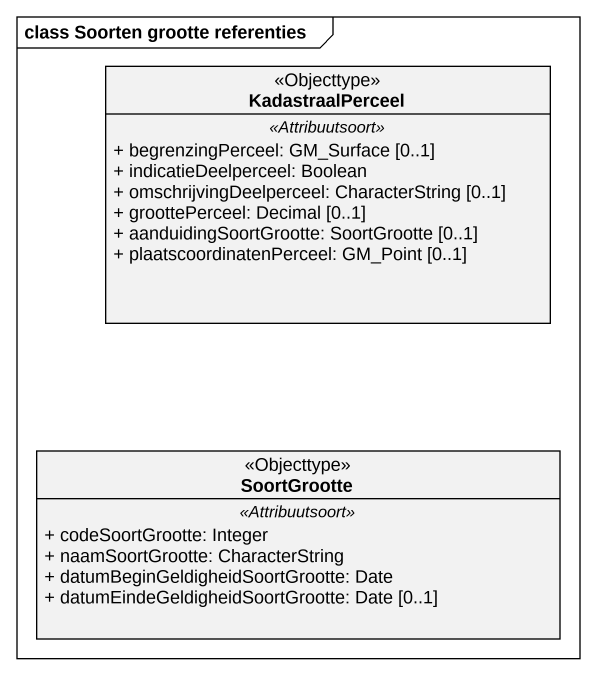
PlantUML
@startuml
mainframe class Soorten grootte referenties
hide circle
hide empty members
skinparam classAttributeIconSize 0
class KadastraalPerceel <<Objecttype>> {
  .. <<Attribuutsoort>> ..
  + begrenzingPerceel: GM_Surface [0..1]
  + indicatieDeelperceel: Boolean
  + omschrijvingDeelperceel: CharacterString [0..1]
  + groottePerceel: Decimal [0..1]
  + aanduidingSoortGrootte: SoortGrootte [0..1]
  + plaatscoordinatenPerceel: GM_Point [0..1]
}
class SoortGrootte <<Objecttype>> {
  .. <<Attribuutsoort>> ..
  + codeSoortGrootte: Integer
  + naamSoortGrootte: CharacterString
  + datumBeginGeldigheidSoortGrootte: Date
  + datumEindeGeldigheidSoortGrootte: Date [0..1]
}
@enduml
